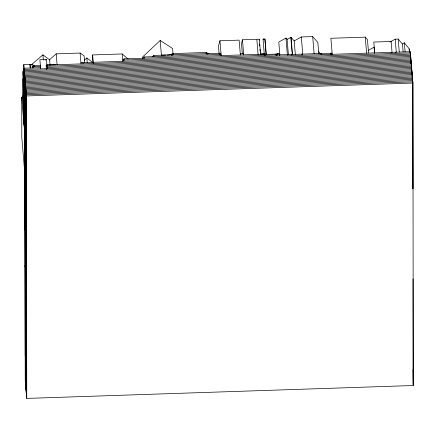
<?xml version="1.0" encoding="UTF-8"?>
<svg xmlns="http://www.w3.org/2000/svg" width="435" height="435" viewBox="0 0 435 435"><rect width="100%" height="100%" fill="white"/><g stroke="black" fill="none" stroke-linecap="round" stroke-linejoin="round"><path stroke-width="0.65" d="M264.301 54.163L266.122 54.38L266.193 54.103L264.926 39.03L263.034 39.096L264.409 55.865L265.018 55.348L264.92 54.141L264.306 54.658L260.625 54.315L259.369 39.215L242.436 39.781L241.49 43.641L242.317 53.472M259.157 40.08L259.369 39.215M266.122 54.38L264.926 39.03M240.381 54.962L239.136 40.134L219.952 40.77L218.473 46.197L219.093 53.614M23.495 77.403L24.061 76.511L23.495 76.13L24.104 84.64L24.67 83.748L23.794 73.722L23.784 64.608L32.021 64.331L34.789 66.006M142.832 58.464L144.186 56.963L221.094 54.397M24.703 171.945L21.793 137.34L21.75 97.342L22.707 96.407M24.257 79.001L23.8 79.436L24.365 80.132L23.8 81.024L23.914 91.828M24.8 79.784L23.898 80.644L24.463 81.334L23.903 82.226L23.947 123.507M173.032 53.837L172.581 48.47L160.178 40.482L142.484 57.088L142.598 58.431M152.429 56.751L153.849 55.43L219.68 53.233L220.844 53.728M84.694 62.847L84.102 55.827L80.116 53.054L56.18 53.853L49.601 59.606L50.085 65.348M30.298 68.045L30.026 64.396L30.254 68.018M31.396 64.723L42.918 54.848L49.922 60.035M84.287 60.182L86.864 57.985L92.601 62.428M264.333 54.957L264.942 54.446L277.557 54.027L275.986 54.587M123.284 59.481L124.067 58.845L266.193 54.103M123.382 60.688L124.165 60.046L124.067 58.845M24.104 70.644L22.533 71.911L23.805 87.114M45.463 60.209L46.447 59.497L47.219 68.659L46.235 69.372M45.931 65.756L46.915 65.043L410.384 52.918M46.034 66.963L47.018 66.251L410.488 54.125L410.493 58.861M46.132 68.17L47.116 67.458L410.586 55.327L410.591 58.714M92.622 54.935L92.356 55.131L92.97 62.482L93.242 62.292L92.622 54.935L122.186 53.951L128.162 59.116M403.114 51.857L402.462 44.044L404.349 42.793L409.199 48.856L409.476 52.108M33.147 66.153L34.213 65.468L40.352 65.261M33.245 67.36L34.316 66.675L34.213 65.468M368.184 50.52L374.056 47.181L374.562 53.173M288.372 54.505L287.105 39.362L291.053 37.312L294.196 40.895L295.354 54.723M294.196 40.895L301.297 36.97L312.689 36.589L317.838 42.456L318.779 53.646M291.178 55.027L292.228 54.44L290.792 37.323M301.553 54.745L302.733 54.092L301.297 36.97M287.105 39.362L285.974 38.079L278.786 42.032L279.89 55.201M391.098 41.401L395.203 39.155L398.172 39.058L402.462 44.044M395.121 52.82L396.296 52.178L395.203 39.155M389.956 42.081L391.13 41.472L392.038 52.32L390.864 52.929M277.53 53.722L275.959 54.283L276.062 55.49L277.633 54.93L277.53 53.722L278.971 53.674L279.248 54.196M209.023 53.799L206.13 52.477L173.114 53.581L169.166 54.957L167.17 55.022M171.52 55.375L173.217 54.783L173.114 53.581M368.581 52.967L367.455 39.607L365.259 37.133L330.888 38.28L332.231 54.315M391.13 41.472L373.812 42.048L374.72 52.896M161.847 55.201L165.838 55.066M46.447 59.497L39.884 59.715L40.656 68.882M240.278 53.755L243.6 53.646M122.703 60.095L321.003 53.483L321.884 54.375M331.209 54.87L330.692 53.157L332.133 53.108M321.03 53.782L330.72 53.461L331.133 53.967M80.926 62.7L410.281 51.711L412.918 83.058L413.25 385.513L26.747 398.411L25.23 380.326L24.898 77.87L411.396 64.973L411.401 69.045M46.589 64.962L55.49 64.81M32.228 66.745L40.455 66.468M40.553 67.675L24.088 68.224L24.148 125.922M411.7 68.594L25.197 81.486L25.534 383.942M412.108 73.417L25.605 86.309L25.937 388.765M23.784 64.608L26.415 95.956L412.918 83.058M260.527 53.108L264.208 53.451M264.23 53.755L264.61 54.685M263.034 39.096L264.861 39.308M22.576 95.945L23.001 96.124L24.257 111.077L23.833 110.898L22.576 95.945L22.56 78.664L23.816 93.617M24.153 109.87L23.729 109.691L23.838 115.623M207.386 54.212L206.228 53.684L206.13 52.477M220.599 54.946L219.778 54.44L219.68 53.233M24.094 77.338L25.165 77.995M24.67 83.748L24.104 83.368L23.49 72.313L24.099 79.545M318.262 51.194L320.388 53.701M330.692 53.157L331.106 53.663M279.346 55.403L278.971 53.674M409.368 52.146L409.199 48.856M404.349 42.793L405.11 51.912M398.172 39.058L399.265 52.08M413.25 385.513L413.032 369.511M365.259 37.133L366.607 53.168M321.003 53.483L321.106 54.685M312.689 36.589L314.124 53.712M291.053 37.312L292.494 54.435M285.974 38.079L287.41 55.201M259.488 44.011L259.651 45.974M259.929 49.253L260.092 51.216M256.867 39.808L258.134 54.881M242.436 39.781L243.698 54.853M219.952 40.77L221.197 55.604M160.178 40.482L161.418 55.245M153.849 55.43L153.952 56.637M144.186 56.963L144.284 58.17M122.186 53.951L122.806 61.302M93.607 62.276L93.704 63.483M86.864 57.985L87.25 62.575M82.949 62.635L83.052 63.836M80.116 53.054L81.03 63.907M56.18 53.853L57.094 64.706M42.918 54.848L43.364 60.133M32.021 64.331L32.326 67.947M23.816 97.01L23.92 98.218M21.75 97.342L24.654 131.946M24.8 173.527L24.594 74.254L411.091 61.357L411.097 63.39M24.915 186.669L24.692 75.456L411.195 62.564L411.195 63.918M25.061 230.169L24.838 185.761M25.002 265.676L25.105 266.883M25.203 356.162L24.985 229.261M412.935 188.562L412.815 81.856L26.312 94.748L26.649 397.204M413.032 278.96L413.147 384.312M412.831 188.719L412.712 80.649L26.214 93.541L26.546 395.997M412.733 188.872L412.614 79.442L26.111 92.34L26.443 394.795M412.51 79.6L412.51 78.24L26.008 91.132L26.345 393.588M412.597 156.399L412.63 188.344M412.413 79.072L412.413 77.033L25.91 89.925L26.241 392.381M412.315 79.224L412.309 75.826L25.806 88.718L26.143 391.174M412.211 79.377L412.206 74.619L25.703 87.517L26.04 389.972M412.005 74.249L412.005 72.21L25.502 85.102L25.839 387.558M411.907 74.401L411.901 71.003L25.404 83.901L25.736 386.351M411.809 73.868L411.804 69.796L25.301 82.694L25.632 385.149M411.602 68.746L411.602 67.387L25.099 80.279L25.431 382.735M411.499 68.899L411.499 66.18L24.996 79.078L25.333 381.528M411.303 69.192L411.298 63.771L24.795 76.663L24.964 228.962M410.999 63.548L410.993 60.15L24.49 73.047L24.556 130.745M410.896 63.7L410.89 58.948L24.387 71.84L24.452 129.538M410.792 59.095L410.792 57.741L24.289 70.633L24.355 128.33M410.694 59.242L410.689 56.534L24.186 69.431L24.251 127.123M410.281 51.711L410.287 53.712M26.415 95.956L26.747 398.411M23.996 76.13L23.996 78.344M24.001 81.845L24.567 82.541L24.001 83.433L24.05 124.715M23.892 74.923L23.898 77.136M23.838 90.92L23.843 122.3"/></g></svg>
